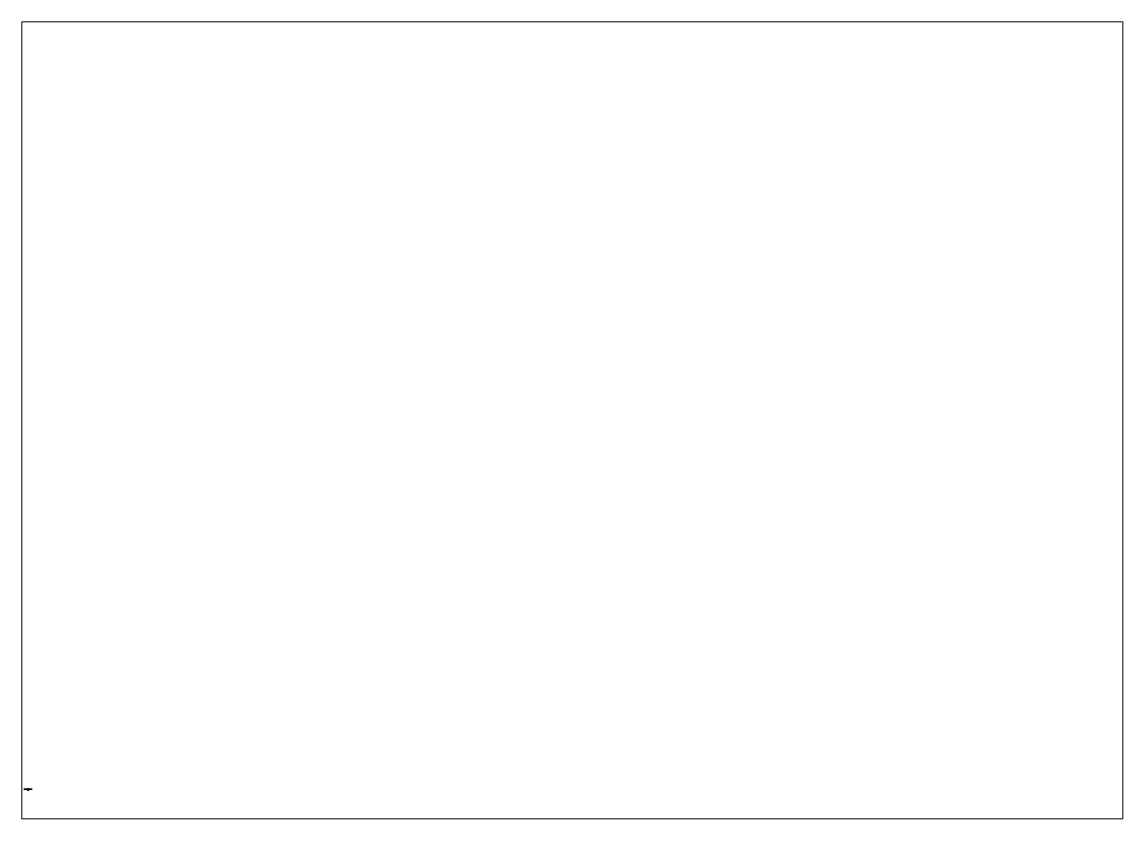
# Paper-space layout 'Layout1' of a CAD drawing. Extents: x 28 to 251, y 20 to 181.
# The model-space entities are those that its viewports show. They can reach past a viewport. Long polylines and large blocks are cut down to what shows.
import ezdxf

# ---------------------------------------------------------------- set-up
doc = ezdxf.new("R2010")
doc.units = 0
doc.layers.get('0').update_dxf_attribs({"linetype": 'CONTINUOUS'})
doc.layers.add('PROP', color=1, linetype='CONTINUOUS')

msp = doc.modelspace()

# ---------------------------------------------------------------- linework, layer by layer
at = {"layer": 'PROP'}
for points in [[(-1.54, 6.19, -0.93), (-1.57, 6.19, -0.87), (-1.55, 6.19, -0.82), (-1.49, 6.19, -0.92)], [(-1.49, 6.19, -0.92), (-1.55, 6.19, -0.82), (-1.57, 6.19, -0.87), (-1.54, 6.19, -0.93)], [(-1.49, 6.19, -0.92), (-1.55, 6.19, -0.82), (-1.33, 6.19, -0.62), (-1.28, 6.19, -0.86)], [(-1.28, 6.19, -0.86), (-1.33, 6.19, -0.62), (-1.55, 6.19, -0.82), (-1.49, 6.19, -0.92)], [(-1.28, 6.19, -0.86), (-1.33, 6.19, -0.62), (-1.11, 6.19, -0.44), (-1, 6.19, -0.74)], [(-1, 6.19, -0.74), (-1.11, 6.19, -0.44), (-1.33, 6.19, -0.62), (-1.28, 6.19, -0.86)], [(-1, 6.19, -0.74), (-1.11, 6.19, -0.44), (-0.83, 6.19, -0.28), (-0.67, 6.19, -0.55)], [(-0.67, 6.19, -0.55), (-0.83, 6.19, -0.28), (-1.11, 6.19, -0.44), (-1, 6.19, -0.74)], [(-0.67, 6.19, -0.55), (-0.83, 6.19, -0.28), (-0.73, 6.19, -0.24), (-0.59, 6.19, -0.48)], [(-0.59, 6.19, -0.48), (-0.73, 6.19, -0.24), (-0.83, 6.19, -0.28), (-0.67, 6.19, -0.55)], [(-0.59, 6.19, -0.48), (-0.73, 6.19, -0.24), (-0.54, 6.19, -0.16), (-0.43, 6.19, -0.35)], [(-0.43, 6.19, -0.35), (-0.54, 6.19, -0.16), (-0.73, 6.19, -0.24), (-0.59, 6.19, -0.48)], [(-0.31, 6.19, -0.26), (-0.39, 6.19, -0.13), (-0.54, 6.19, -0.16), (-0.43, 6.19, -0.35)], [(-0.43, 6.19, -0.35), (-0.54, 6.19, -0.16), (-0.39, 6.19, -0.13), (-0.31, 6.19, -0.26)], [(-0.31, 6.19, -0.26), (-0.39, 6.19, -0.13), (-0.3, 6.19, -0.1), (-0.24, 6.19, -0.21)], [(-0.24, 6.19, -0.21), (-0.3, 6.19, -0.1), (-0.39, 6.19, -0.13), (-0.31, 6.19, -0.26)], [(0.02, 6.19, -0.02), (-0.01, 6.19, 0.04), (-0.3, 6.19, -0.1), (-0.24, 6.19, -0.21)], [(-0.24, 6.19, -0.21), (-0.3, 6.19, -0.1), (-0.01, 6.19, 0.04), (0.02, 6.19, -0.02)], [(-0.13, 5.81, -0.23), (-0.26, 5.81), (-0.25, 5.87), (-0.13, 5.87, -0.22)], [(-0.26, 5.81), (-0.13, 5.81, 0.23), (-0.13, 5.87, 0.22), (-0.25, 5.87)], [(-0.13, 5.87, -0.22), (-0.25, 5.87), (-0.18, 6.19), (-0.09, 6.19, -0.16)], [(-0.25, 5.87), (-0.13, 5.87, 0.22), (-0.09, 6.19, 0.16), (-0.18, 6.19)], [(-0.09, 6.19, -0.16), (-0.18, 6.19), (-0.11, 6.34), (-0.06, 6.34, -0.1)], [(-0.18, 6.19), (-0.09, 6.19, 0.16), (-0.06, 6.34, 0.1), (-0.11, 6.34)], [(-0.12, 6.19, 0.75), (0.16, 6.19, 0.75), (0.17, 6.19, 0.86), (-0.14, 6.19, 0.86)], [(-0.14, 6.19, 0.86), (0.17, 6.19, 0.86), (0.16, 6.19, 0.75), (-0.12, 6.19, 0.75)], [(-0.14, 6.19, 1.23), (0.17, 6.19, 1.18), (0.17, 6.19, 0.86), (-0.14, 6.19, 0.86)], [(-0.14, 6.19, 0.86), (0.17, 6.19, 0.86), (0.17, 6.19, 1.18), (-0.14, 6.19, 1.23)], [(-0.14, 6.19, 1.23), (0.17, 6.19, 1.18), (0.13, 6.19, 1.46), (-0.1, 6.19, 1.54)], [(-0.1, 6.19, 1.54), (0.13, 6.19, 1.46), (0.17, 6.19, 1.18), (-0.14, 6.19, 1.23)], [(0.12, 5.87, -0.22), (-0.13, 5.87, -0.22), (-0.09, 6.19, -0.16), (0.09, 6.19, -0.16)], [(-0.13, 5.87, 0.22), (0.12, 5.87, 0.22), (0.09, 6.19, 0.16), (-0.09, 6.19, 0.16)], [(0.13, 5.81, -0.23), (-0.13, 5.81, -0.23), (-0.13, 5.87, -0.22), (0.12, 5.87, -0.22)], [(-0.13, 5.81, 0.23), (0.13, 5.81, 0.23), (0.12, 5.87, 0.22), (-0.13, 5.87, 0.22)], [(-0.12, 6.19, 0.75), (0.16, 6.19, 0.75), (0.13, 6.19, 0.55), (-0.09, 6.19, 0.55)], [(-0.09, 6.19, 0.55), (0.13, 6.19, 0.55), (0.16, 6.19, 0.75), (-0.12, 6.19, 0.75)], [(-0.06, 6.34, -0.1), (-0.11, 6.34), (-0.05, 6.41), (-0.03, 6.41, -0.04)], [(-0.11, 6.34), (-0.06, 6.34, 0.1), (-0.03, 6.41, 0.04), (-0.05, 6.41)], [(-0.05, 6.19, 1.75), (0.06, 6.19, 1.75), (0.13, 6.19, 1.46), (-0.1, 6.19, 1.54)], [(-0.1, 6.19, 1.54), (0.13, 6.19, 1.46), (0.06, 6.19, 1.75), (-0.05, 6.19, 1.75)], [(0.09, 6.19, -0.16), (-0.09, 6.19, -0.16), (-0.06, 6.34, -0.1), (0.05, 6.34, -0.1)], [(-0.09, 6.19, 0.16), (0.09, 6.19, 0.16), (0.05, 6.34, 0.1), (-0.06, 6.34, 0.1)], [(-0.07, 6.19, 0.4), (0.08, 6.19, 0.4), (0.13, 6.19, 0.55), (-0.09, 6.19, 0.55)], [(-0.09, 6.19, 0.55), (0.13, 6.19, 0.55), (0.08, 6.19, 0.4), (-0.07, 6.19, 0.4)], [(-0.07, 6.19, 0.4), (0.08, 6.19, 0.4), (0.06, 6.19, 0.31), (-0.06, 6.19, 0.31)], [(-0.06, 6.19, 0.31), (0.06, 6.19, 0.31), (0.08, 6.19, 0.4), (-0.07, 6.19, 0.4)], [(0.05, 6.34, -0.1), (-0.06, 6.34, -0.1), (-0.03, 6.41, -0.04), (0.02, 6.41, -0.04)], [(-0.06, 6.34, 0.1), (0.05, 6.34, 0.1), (0.02, 6.41, 0.04), (-0.03, 6.41, 0.04)], [(-0.03, 6.19, -0.01), (0.04, 6.19, -0.01), (0.06, 6.19, 0.31), (-0.06, 6.19, 0.31)], [(-0.06, 6.19, 0.31), (0.06, 6.19, 0.31), (0.04, 6.19, -0.01), (-0.03, 6.19, -0.01)], [(-0.05, 6.41), (-0.03, 6.41, 0.04), (0.02, 6.41, 0.04), (-0.03, 6.41, -0.04)], [(-0.05, 6.19, 1.75), (0.06, 6.19, 1.75), (0.03, 6.19, 1.8), (-0.03, 6.19, 1.8)], [(-0.03, 6.19, 1.8), (0.03, 6.19, 1.8), (0.06, 6.19, 1.75), (-0.05, 6.19, 1.75)], [(-0.03, 6.41, -0.04), (0.02, 6.41, 0.04), (0.05, 6.41), (0.02, 6.41, -0.04)], [(0.01, 6.19, 0.03), (-0.03, 6.19, -0.03), (0.24, 6.19, -0.21), (0.3, 6.19, -0.1)], [(0.3, 6.19, -0.1), (0.24, 6.19, -0.21), (-0.03, 6.19, -0.03), (0.01, 6.19, 0.03)], [(0.11, 6.34), (0.05, 6.34, -0.1), (0.02, 6.41, -0.04), (0.05, 6.41)], [(0.05, 6.34, 0.1), (0.11, 6.34), (0.05, 6.41), (0.02, 6.41, 0.04)], [(0.18, 6.19), (0.09, 6.19, -0.16), (0.05, 6.34, -0.1), (0.11, 6.34)], [(0.09, 6.19, 0.16), (0.18, 6.19), (0.11, 6.34), (0.05, 6.34, 0.1)], [(0.25, 5.87), (0.12, 5.87, -0.22), (0.09, 6.19, -0.16), (0.18, 6.19)], [(0.12, 5.87, 0.22), (0.25, 5.87), (0.18, 6.19), (0.09, 6.19, 0.16)], [(0.26, 5.81), (0.13, 5.81, -0.23), (0.12, 5.87, -0.22), (0.25, 5.87)], [(0.13, 5.81, 0.23), (0.26, 5.81), (0.25, 5.87), (0.12, 5.87, 0.22)], [(0.38, 6.19, -0.14), (0.31, 6.19, -0.27), (0.24, 6.19, -0.21), (0.3, 6.19, -0.1)], [(0.3, 6.19, -0.1), (0.24, 6.19, -0.21), (0.31, 6.19, -0.27), (0.38, 6.19, -0.14)], [(0.38, 6.19, -0.14), (0.31, 6.19, -0.27), (0.41, 6.19, -0.39), (0.52, 6.19, -0.2)], [(0.52, 6.19, -0.2), (0.41, 6.19, -0.39), (0.31, 6.19, -0.27), (0.38, 6.19, -0.14)], [(0.71, 6.19, -0.27), (0.57, 6.19, -0.51), (0.41, 6.19, -0.39), (0.52, 6.19, -0.2)], [(0.52, 6.19, -0.2), (0.41, 6.19, -0.39), (0.57, 6.19, -0.51), (0.71, 6.19, -0.27)], [(0.81, 6.19, -0.31), (0.66, 6.19, -0.58), (0.57, 6.19, -0.51), (0.71, 6.19, -0.27)], [(0.71, 6.19, -0.27), (0.57, 6.19, -0.51), (0.66, 6.19, -0.58), (0.81, 6.19, -0.31)], [(1.14, 6.19, -0.49), (0.94, 6.19, -0.74), (0.66, 6.19, -0.58), (0.81, 6.19, -0.31)], [(0.81, 6.19, -0.31), (0.66, 6.19, -0.58), (0.94, 6.19, -0.74), (1.14, 6.19, -0.49)], [(1.38, 6.19, -0.68), (1.2, 6.19, -0.84), (0.94, 6.19, -0.74), (1.14, 6.19, -0.49)], [(1.14, 6.19, -0.49), (0.94, 6.19, -0.74), (1.2, 6.19, -0.84), (1.38, 6.19, -0.68)], [(1.54, 6.19, -0.83), (1.49, 6.19, -0.93), (1.2, 6.19, -0.84), (1.38, 6.19, -0.68)], [(1.38, 6.19, -0.68), (1.2, 6.19, -0.84), (1.49, 6.19, -0.93), (1.54, 6.19, -0.83)], [(1.57, 6.19, -0.87), (1.54, 6.19, -0.93), (1.49, 6.19, -0.93), (1.54, 6.19, -0.83)], [(1.54, 6.19, -0.83), (1.49, 6.19, -0.93), (1.54, 6.19, -0.93), (1.57, 6.19, -0.87)]]:
    msp.add_3dface(points, dxfattribs=at)

psp = doc.layouts.get("Layout1")

# ---------------------------------------------------------------- viewports
at = {"layer": '0'}
psp.add_viewport(center=(139.22, 100.81), size=(222.76, 161.29), view_center_point=(210, 148.5), view_height=307.4901, dxfattribs=at)

doc.saveas('drawing.dxf')
